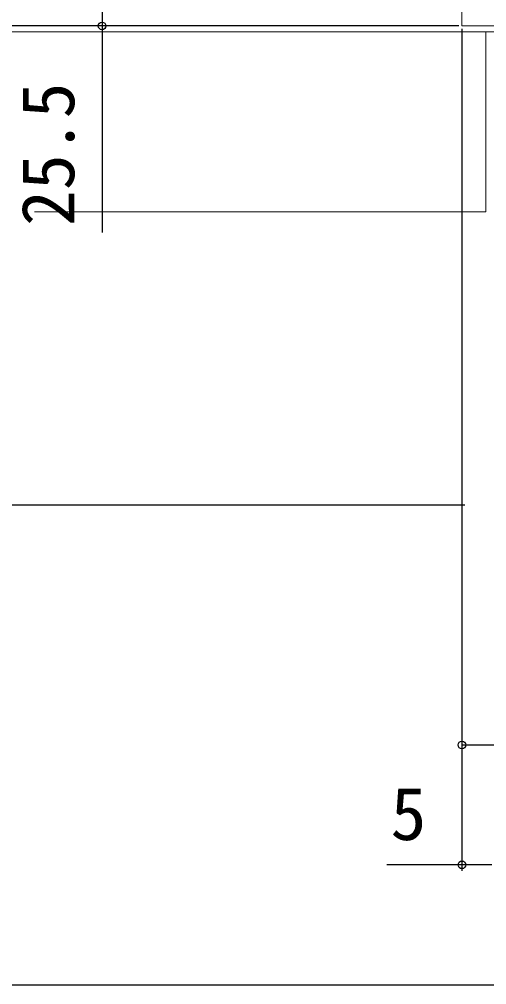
# Model space of a CAD drawing. Units: millimetres, scale not verified. Extents: x -525 to 525, y -783 to 779.
# Drawn here: x 89.1 to 167, y -515.4 to -354.3 of the extents above; entities that cross this region are included whole.
import ezdxf
from ezdxf.enums import TextEntityAlignment as Align

# ---------------------------------------------------------------- set-up
doc = ezdxf.new("R2010")
doc.units = ezdxf.units.MM
doc.header["$LTSCALE"] = 4
for name, color, linetype, lineweight in [('0-2_YKK_11', 30, 'Continuous', 18), ('0-4_YKK_12', 2, 'Continuous', 18), ('0-5_YKK_13', 4, 'Continuous', 18)]:
    doc.layers.add(name, color=color, linetype=linetype, lineweight=lineweight)
doc.layers.add('0-6_YKK_D', color=6, linetype='Continuous')
doc.styles.add('ＭＳ ゴシック', font='')
doc.styles.get('ＭＳ ゴシック').set_extended_font_data('MS Gothic')

msp = doc.modelspace()

# ---------------------------------------------------------------- linework, layer by layer
at = {"layer": '0-2_YKK_11', "color": 211}
msp.add_lwpolyline([(162.9, -329.918), (162.9, -355.418), (187.9, -355.418), (187.9, -354.318), (183.9, -354.318), (183.9, -351.718), (185.988, -351.718), (186.94, -351.168), (186.82, -350.718), (184.2, -350.718)], dxfattribs=at)
at = {"layer": '0-4_YKK_12'}
msp.add_line((-407.369, -356.42), (390.609, -356.42), dxfattribs=at)
at = {"layer": '0-5_YKK_13'}
for p, q in [((91.65, -356.425), (166.9, -356.425)), ((166.9, -356.425), (166.9, -386.425)), ((91.65, -386.425), (166.9, -386.425))]:
    msp.add_line(p, q, dxfattribs=at)
at = {"layer": '0-6_YKK_D'}
for p, q in [((162.4, -355.418), (81.9, -355.418)), ((162.4, -355.418), (81.9, -355.418)), ((162.4, -355.418), (101.9, -355.418)), ((162.9, -355.918), (162.9, -476.418)), ((162.9, -355.918), (162.9, -496.418)), ((163.404, -435.418), (81.9, -435.418)), ((162.9, -475.418), (187.9, -475.418)), ((-206.6, -515.418), (202.4, -515.418))]:
    msp.add_line(p, q, dxfattribs=at)
for points in [[(102.9, -329.918), (102.9, -355.418), (102.9, -389.922)], [(167.904, -495.418), (162.9, -495.418), (150.395, -495.418)]]:
    msp.add_lwpolyline(points, dxfattribs=at)
for centre in [(102.9, -355.418), (162.9, -475.418), (162.9, -495.418)]:
    msp.add_circle(centre, 0.637, dxfattribs=at)

# ---------------------------------------------------------------- texts
at = {"layer": '0-6_YKK_D', "style": 'ＭＳ ゴシック'}
msp.add_text('25.5', height=8.798, rotation=90, dxfattribs=at).set_placement((100.9, -388.809), align=Align.BOTTOM_LEFT)
msp.add_text('5', height=8.798, dxfattribs=at).set_placement((151.009, -493.918), align=Align.BOTTOM_LEFT)

doc.saveas('drawing.dxf')
